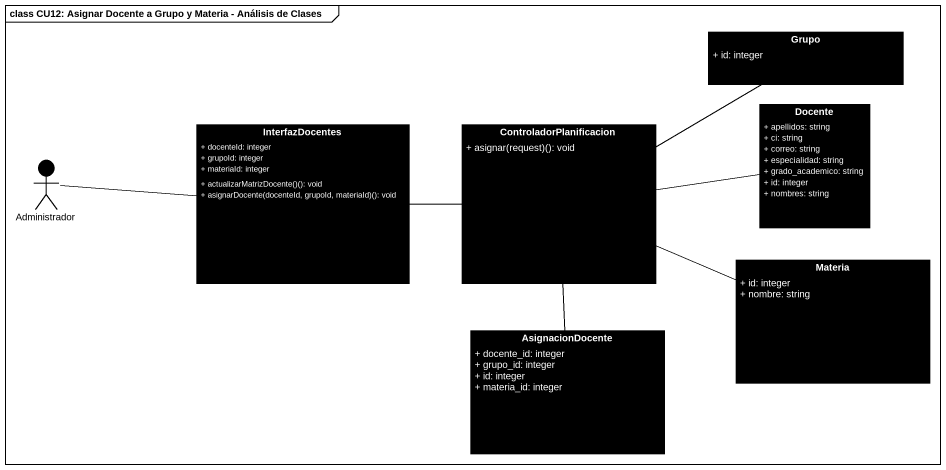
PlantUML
@startuml
mainframe class CU12: Asignar Docente a Grupo y Materia - Análisis de Clases
allowmixing
hide circle
hide empty members
skinparam classAttributeIconSize 0
class Grupo #000000 {
  + id: integer
}
class InterfazDocentes #000000 {
  + docenteId: integer
  + grupoId: integer
  + materiaId: integer
  + actualizarMatrizDocente()(): void
  + asignarDocente(docenteId, grupoId, materiaId)(): void
}
class ControladorPlanificacion #000000 {
  + asignar(request)(): void
}
class Docente #000000 {
  + apellidos: string
  + ci: string
  + correo: string
  + especialidad: string
  + grado_academico: string
  + id: integer
  + nombres: string
}
actor Administrador #000000
class Materia #000000 {
  + id: integer
  + nombre: string
}
class AsignacionDocente #000000 {
  + docente_id: integer
  + grupo_id: integer
  + id: integer
  + materia_id: integer
}
InterfazDocentes -right- ControladorPlanificacion
ControladorPlanificacion -right- Grupo
ControladorPlanificacion -right- Docente
ControladorPlanificacion -right- Materia
ControladorPlanificacion -- AsignacionDocente
Administrador -right- InterfazDocentes
@enduml
